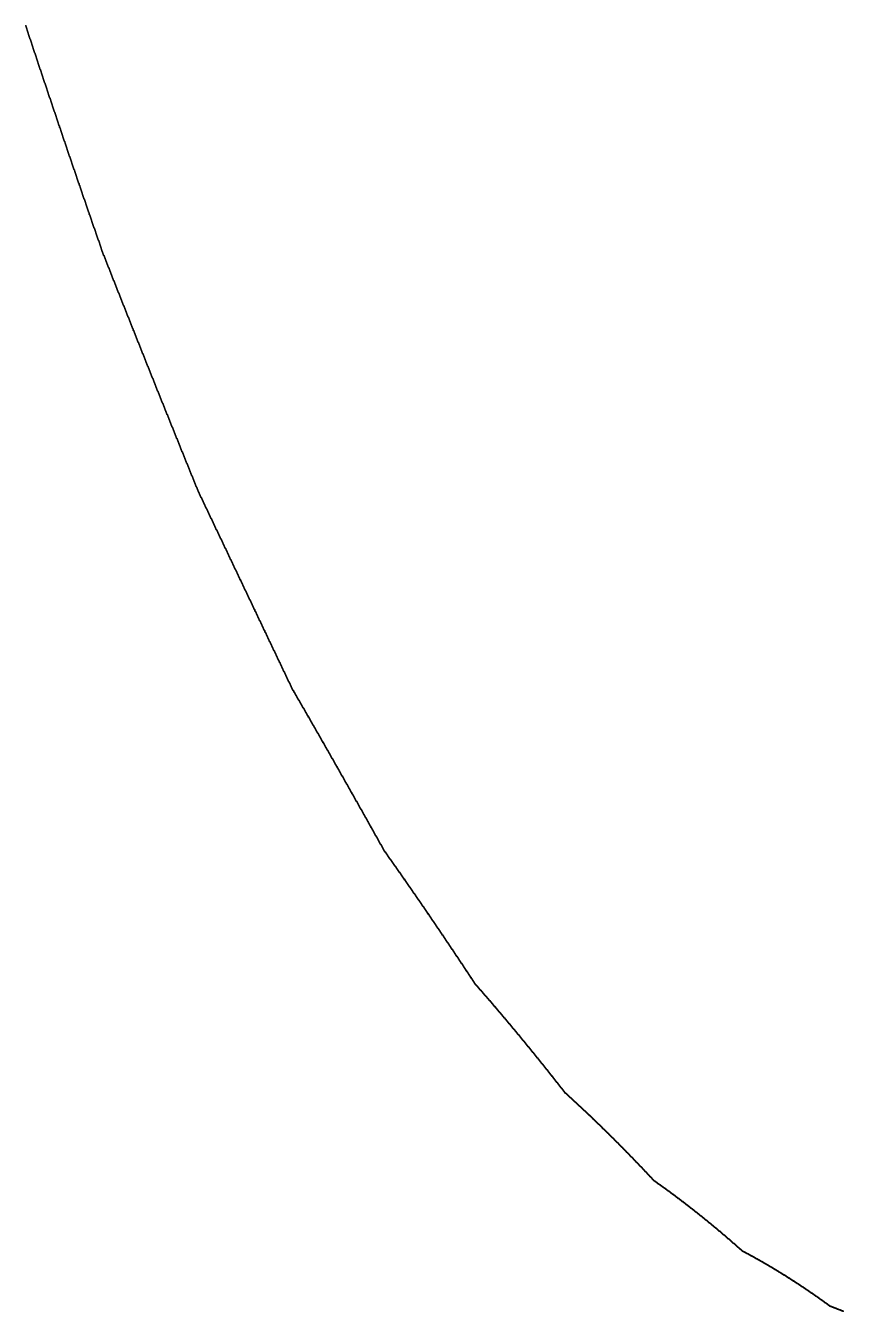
# Model space of a CAD drawing. Header units: metres. Extents: x 0 to 360, y 46 to 216.
# Drawn here: x 243.38 to 256.68, y 54.86 to 75.77 of the extents above; entities that cross this region are included whole.
import ezdxf

# ---------------------------------------------------------------- set-up
doc = ezdxf.new("R2010")
doc.units = ezdxf.units.M

msp = doc.modelspace()

# ---------------------------------------------------------------- linework, layer by layer
for p in [(243.375, 75.774), (243.381, 75.756), (243.387, 75.738), (243.393, 75.721), (243.399, 75.703), (243.405, 75.686), (243.41, 75.668), (243.416, 75.651), (243.422, 75.633), (243.428, 75.616), (243.434, 75.598), (243.439, 75.581), (243.445, 75.563), (243.451, 75.545), (243.457, 75.528), (243.463, 75.51), (243.469, 75.493), (243.474, 75.475), (243.48, 75.458), (243.486, 75.44), (243.492, 75.423), (243.498, 75.405), (243.503, 75.388), (243.509, 75.37), (243.515, 75.353), (243.521, 75.336), (243.527, 75.318), (243.533, 75.301), (243.538, 75.283), (243.544, 75.266), (243.55, 75.248), (243.556, 75.231), (243.562, 75.213), (243.567, 75.196), (243.573, 75.178), (243.579, 75.161), (243.585, 75.144), (243.591, 75.126), (243.597, 75.109), (243.602, 75.091), (243.608, 75.074), (243.614, 75.056), (243.62, 75.039), (243.626, 75.022), (243.632, 75.004), (243.637, 74.987), (243.643, 74.969), (243.649, 74.952), (243.655, 74.935), (243.661, 74.917), (243.666, 74.9), (243.672, 74.883), (243.678, 74.865), (243.684, 74.848), (243.69, 74.83), (243.696, 74.813), (243.701, 74.796), (243.707, 74.778), (243.713, 74.761), (243.719, 74.744), (243.725, 74.726), (243.73, 74.709), (243.736, 74.692), (243.742, 74.674), (243.748, 74.657), (243.754, 74.64), (243.76, 74.622), (243.765, 74.605), (243.771, 74.588), (243.777, 74.571), (243.783, 74.553), (243.789, 74.536), (243.794, 74.519), (243.8, 74.501), (243.806, 74.484), (243.812, 74.467), (243.818, 74.45), (243.824, 74.432), (243.829, 74.415), (243.835, 74.398), (243.841, 74.381), (243.847, 74.363), (243.853, 74.346), (243.858, 74.329), (243.864, 74.312), (243.87, 74.294), (243.876, 74.277), (243.882, 74.26), (243.888, 74.243), (243.893, 74.225), (243.899, 74.208), (243.905, 74.191), (243.911, 74.174), (243.917, 74.157), (243.923, 74.139), (243.928, 74.122), (243.934, 74.105), (243.94, 74.088), (243.946, 74.071), (243.952, 74.053), (243.957, 74.036), (243.963, 74.019), (243.969, 74.002), (243.975, 73.985), (243.981, 73.968), (243.987, 73.95), (243.992, 73.933), (243.998, 73.916), (244.004, 73.899), (244.01, 73.882), (244.016, 73.865), (244.021, 73.848), (244.027, 73.83), (244.033, 73.813), (244.039, 73.796), (244.045, 73.779), (244.051, 73.762), (244.056, 73.745), (244.062, 73.728), (244.068, 73.711), (244.074, 73.694), (244.08, 73.676), (244.085, 73.659), (244.091, 73.642), (244.097, 73.625), (244.103, 73.608), (244.109, 73.591), (244.115, 73.574), (244.12, 73.557), (244.126, 73.54), (244.132, 73.523), (244.138, 73.506), (244.144, 73.489), (244.15, 73.472), (244.155, 73.455), (244.161, 73.438), (244.167, 73.421), (244.173, 73.404), (244.179, 73.387), (244.184, 73.369), (244.19, 73.352), (244.196, 73.335), (244.202, 73.318), (244.208, 73.301), (244.214, 73.284), (244.219, 73.267), (244.225, 73.25), (244.231, 73.233), (244.237, 73.217), (244.243, 73.2), (244.248, 73.183), (244.254, 73.166), (244.26, 73.149), (244.266, 73.132), (244.272, 73.115), (244.278, 73.098), (244.283, 73.081), (244.289, 73.064), (244.295, 73.047), (244.301, 73.03), (244.307, 73.013), (244.312, 72.996), (244.318, 72.979), (244.324, 72.962), (244.33, 72.945), (244.336, 72.928), (244.342, 72.912), (244.347, 72.895), (244.353, 72.878), (244.359, 72.861), (244.365, 72.844), (244.371, 72.827), (244.376, 72.81), (244.382, 72.793), (244.388, 72.776), (244.394, 72.76), (244.4, 72.743), (244.406, 72.726), (244.411, 72.709), (244.417, 72.692), (244.423, 72.675), (244.429, 72.658), (244.435, 72.642), (244.441, 72.625), (244.446, 72.608), (244.452, 72.591), (244.458, 72.574), (244.464, 72.557), (244.47, 72.541), (244.475, 72.524), (244.481, 72.507), (244.487, 72.49), (244.493, 72.473), (244.499, 72.457), (244.505, 72.44), (244.51, 72.423), (244.516, 72.406), (244.522, 72.389), (244.528, 72.373), (244.534, 72.356), (244.539, 72.339), (244.545, 72.322), (244.551, 72.306), (244.557, 72.289), (244.563, 72.272), (244.569, 72.255), (244.574, 72.239), (244.58, 72.222), (244.586, 72.205), (244.592, 72.188), (244.598, 72.172), (244.603, 72.155), (244.609, 72.134), (244.615, 72.117), (244.621, 72.102), (244.627, 72.087), (244.633, 72.072), (244.638, 72.058), (244.644, 72.043), (244.65, 72.028), (244.656, 72.013), (244.662, 71.999), (244.668, 71.984), (244.673, 71.969), (244.679, 71.954), (244.685, 71.94), (244.691, 71.925), (244.697, 71.91), (244.702, 71.895), (244.708, 71.881), (244.714, 71.866), (244.72, 71.851), (244.726, 71.836), (244.732, 71.822), (244.737, 71.807), (244.743, 71.792), (244.749, 71.777), (244.755, 71.763), (244.761, 71.748), (244.766, 71.733), (244.772, 71.718), (244.778, 71.704), (244.784, 71.689), (244.79, 71.674), (244.796, 71.66), (244.801, 71.645), (244.807, 71.63), (244.813, 71.615), (244.819, 71.601), (244.825, 71.586), (244.831, 71.571), (244.836, 71.557), (244.842, 71.542), (244.848, 71.527), (244.854, 71.512), (244.86, 71.498), (244.865, 71.483), (244.871, 71.468), (244.877, 71.454), (244.883, 71.439), (244.889, 71.424), (244.895, 71.41), (244.9, 71.395), (244.906, 71.38), (244.912, 71.365), (244.918, 71.351), (244.924, 71.336), (244.929, 71.321), (244.935, 71.307), (244.941, 71.292), (244.947, 71.277), (244.953, 71.263), (244.959, 71.248), (244.964, 71.233), (244.97, 71.219), (244.976, 71.204), (244.982, 71.189), (244.988, 71.175), (244.994, 71.16), (244.999, 71.145), (245.005, 71.131), (245.011, 71.116), (245.017, 71.101), (245.023, 71.087), (245.028, 71.072), (245.034, 71.057), (245.04, 71.043), (245.046, 71.028), (245.052, 71.013), (245.058, 70.999), (245.063, 70.984), (245.069, 70.969), (245.075, 70.955), (245.081, 70.94), (245.087, 70.925), (245.092, 70.911), (245.098, 70.896), (245.104, 70.882), (245.11, 70.867), (245.116, 70.852), (245.122, 70.838), (245.127, 70.823), (245.133, 70.808), (245.139, 70.794), (245.145, 70.779), (245.151, 70.764), (245.157, 70.75), (245.162, 70.735), (245.168, 70.721), (245.174, 70.706), (245.18, 70.691), (245.186, 70.677), (245.191, 70.662), (245.197, 70.648), (245.203, 70.633), (245.209, 70.618), (245.215, 70.604), (245.221, 70.589), (245.226, 70.574), (245.232, 70.56), (245.238, 70.545), (245.244, 70.531), (245.25, 70.516), (245.255, 70.501), (245.261, 70.487), (245.267, 70.472), (245.273, 70.458), (245.279, 70.443), (245.285, 70.429), (245.29, 70.414), (245.296, 70.399), (245.302, 70.385), (245.308, 70.37), (245.314, 70.356), (245.32, 70.341), (245.325, 70.326), (245.331, 70.312), (245.337, 70.297), (245.343, 70.283), (245.349, 70.268), (245.354, 70.254), (245.36, 70.239), (245.366, 70.224), (245.372, 70.21), (245.378, 70.195), (245.384, 70.181), (245.389, 70.166), (245.395, 70.152), (245.401, 70.137), (245.407, 70.123), (245.413, 70.108), (245.418, 70.093), (245.424, 70.079), (245.43, 70.064), (245.436, 70.05), (245.442, 70.035), (245.448, 70.021), (245.453, 70.006), (245.459, 69.992), (245.465, 69.977), (245.471, 69.963), (245.477, 69.948), (245.483, 69.934), (245.488, 69.919), (245.494, 69.904), (245.5, 69.89), (245.506, 69.875), (245.512, 69.861), (245.517, 69.846), (245.523, 69.832), (245.529, 69.817), (245.535, 69.803), (245.541, 69.788), (245.547, 69.774), (245.552, 69.759), (245.558, 69.745), (245.564, 69.73), (245.57, 69.716), (245.576, 69.701), (245.582, 69.687), (245.587, 69.672), (245.593, 69.658), (245.599, 69.643), (245.605, 69.629), (245.611, 69.614), (245.616, 69.6), (245.622, 69.585), (245.628, 69.571), (245.634, 69.556), (245.64, 69.542), (245.646, 69.527), (245.651, 69.513), (245.657, 69.499), (245.663, 69.484), (245.669, 69.47), (245.675, 69.455), (245.681, 69.441), (245.686, 69.426), (245.692, 69.412), (245.698, 69.397), (245.704, 69.383), (245.71, 69.368), (245.715, 69.354), (245.721, 69.339), (245.727, 69.325), (245.733, 69.311), (245.739, 69.296), (245.745, 69.282), (245.75, 69.267), (245.756, 69.253), (245.762, 69.238), (245.768, 69.224), (245.774, 69.209), (245.779, 69.195), (245.785, 69.181), (245.791, 69.166), (245.797, 69.152), (245.803, 69.137), (245.809, 69.123), (245.814, 69.108), (245.82, 69.094), (245.826, 69.08), (245.832, 69.065), (245.838, 69.051), (245.844, 69.036), (245.849, 69.022), (245.855, 69.008), (245.861, 68.993), (245.867, 68.979), (245.873, 68.964), (245.878, 68.95), (245.884, 68.936), (245.89, 68.921), (245.896, 68.907), (245.902, 68.892), (245.908, 68.878), (245.913, 68.864), (245.919, 68.849), (245.925, 68.835), (245.931, 68.82), (245.937, 68.806), (245.943, 68.792), (245.948, 68.777), (245.954, 68.763), (245.96, 68.749), (245.966, 68.734), (245.972, 68.72), (245.977, 68.705), (245.983, 68.691), (245.989, 68.677), (245.995, 68.662), (246.001, 68.648), (246.007, 68.634), (246.012, 68.619), (246.018, 68.605), (246.024, 68.591), (246.03, 68.576), (246.036, 68.562), (246.042, 68.548), (246.047, 68.533), (246.053, 68.519), (246.059, 68.505), (246.065, 68.49), (246.071, 68.476), (246.076, 68.462), (246.082, 68.447), (246.088, 68.433), (246.094, 68.419), (246.1, 68.404), (246.106, 68.39), (246.111, 68.376), (246.117, 68.361), (246.123, 68.347), (246.129, 68.333), (246.135, 68.318), (246.141, 68.304), (246.146, 68.29), (246.152, 68.275), (246.158, 68.261), (246.164, 68.247), (246.17, 68.23), (246.175, 68.215), (246.181, 68.203), (246.187, 68.19), (246.193, 68.178), (246.199, 68.166), (246.205, 68.154), (246.21, 68.142), (246.216, 68.129), (246.222, 68.117), (246.228, 68.105), (246.234, 68.093), (246.24, 68.08), (246.245, 68.068), (246.251, 68.056), (246.257, 68.044), (246.263, 68.032), (246.269, 68.019), (246.274, 68.007), (246.28, 67.995), (246.286, 67.983), (246.292, 67.971), (246.298, 67.958), (246.304, 67.946), (246.309, 67.934), (246.315, 67.922), (246.321, 67.909), (246.327, 67.897), (246.333, 67.885), (246.339, 67.873), (246.344, 67.861), (246.35, 67.848), (246.356, 67.836), (246.362, 67.824), (246.368, 67.812), (246.373, 67.799), (246.379, 67.787), (246.385, 67.775), (246.391, 67.763), (246.397, 67.75), (246.403, 67.738), (246.408, 67.726), (246.414, 67.714), (246.42, 67.702), (246.426, 67.689), (246.432, 67.677), (246.438, 67.665), (246.443, 67.653), (246.449, 67.64), (246.455, 67.628), (246.461, 67.616), (246.467, 67.604), (246.472, 67.591), (246.478, 67.579), (246.484, 67.567), (246.49, 67.555), (246.496, 67.543), (246.502, 67.53), (246.507, 67.518), (246.513, 67.506), (246.519, 67.494), (246.525, 67.481), (246.531, 67.469), (246.537, 67.457), (246.542, 67.445), (246.548, 67.432), (246.554, 67.42), (246.56, 67.408), (246.566, 67.396), (246.571, 67.384), (246.577, 67.371), (246.583, 67.359), (246.589, 67.347), (246.595, 67.335), (246.601, 67.322), (246.606, 67.31), (246.612, 67.298), (246.618, 67.286), (246.624, 67.273), (246.63, 67.261), (246.636, 67.249), (246.641, 67.237), (246.647, 67.224), (246.653, 67.212), (246.659, 67.2), (246.665, 67.188), (246.67, 67.175), (246.676, 67.163), (246.682, 67.151), (246.688, 67.139), (246.694, 67.127), (246.7, 67.114), (246.705, 67.102), (246.711, 67.09), (246.717, 67.078), (246.723, 67.065), (246.729, 67.053), (246.735, 67.041), (246.74, 67.029), (246.746, 67.016), (246.752, 67.004), (246.758, 66.992), (246.764, 66.98), (246.769, 66.967), (246.775, 66.955), (246.781, 66.943), (246.787, 66.931), (246.793, 66.918), (246.799, 66.906), (246.804, 66.894), (246.81, 66.882), (246.816, 66.869), (246.822, 66.857), (246.828, 66.845), (246.834, 66.833), (246.839, 66.82), (246.845, 66.808), (246.851, 66.796), (246.857, 66.784), (246.863, 66.771), (246.869, 66.759), (246.874, 66.747), (246.88, 66.735), (246.886, 66.722), (246.892, 66.71), (246.898, 66.698), (246.903, 66.686), (246.909, 66.674), (246.915, 66.661), (246.921, 66.649), (246.927, 66.637), (246.933, 66.625), (246.938, 66.612), (246.944, 66.6), (246.95, 66.588), (246.956, 66.576), (246.962, 66.563), (246.968, 66.551), (246.973, 66.539), (246.979, 66.527), (246.985, 66.514), (246.991, 66.502), (246.997, 66.49), (247.002, 66.478), (247.008, 66.465), (247.014, 66.453), (247.02, 66.441), (247.026, 66.429), (247.032, 66.416), (247.037, 66.404), (247.043, 66.392), (247.049, 66.38), (247.055, 66.367), (247.061, 66.355), (247.067, 66.343), (247.072, 66.331), (247.078, 66.318), (247.084, 66.306), (247.09, 66.294), (247.096, 66.282), (247.102, 66.269), (247.107, 66.257), (247.113, 66.245), (247.119, 66.233), (247.125, 66.221), (247.131, 66.208), (247.136, 66.196), (247.142, 66.184), (247.148, 66.172), (247.154, 66.159), (247.16, 66.147), (247.166, 66.135), (247.171, 66.123), (247.177, 66.11), (247.183, 66.098), (247.189, 66.086), (247.195, 66.074), (247.201, 66.061), (247.206, 66.049), (247.212, 66.037), (247.218, 66.025), (247.224, 66.012), (247.23, 66), (247.236, 65.988), (247.241, 65.976), (247.247, 65.963), (247.253, 65.951), (247.259, 65.939), (247.265, 65.927), (247.27, 65.914), (247.276, 65.902), (247.282, 65.89), (247.288, 65.878), (247.294, 65.866), (247.3, 65.853), (247.305, 65.841), (247.311, 65.829), (247.317, 65.817), (247.323, 65.804), (247.329, 65.792), (247.335, 65.78), (247.34, 65.768), (247.346, 65.755), (247.352, 65.743), (247.358, 65.731), (247.364, 65.719), (247.37, 65.706), (247.375, 65.694), (247.381, 65.682), (247.387, 65.67), (247.393, 65.658), (247.399, 65.645), (247.404, 65.633), (247.41, 65.621), (247.416, 65.609), (247.422, 65.596), (247.428, 65.584), (247.434, 65.572), (247.439, 65.56), (247.445, 65.547), (247.451, 65.535), (247.457, 65.523), (247.463, 65.511), (247.469, 65.499), (247.474, 65.486), (247.48, 65.474), (247.486, 65.462), (247.492, 65.45), (247.498, 65.437), (247.503, 65.425), (247.509, 65.413), (247.515, 65.401), (247.521, 65.388), (247.527, 65.376), (247.533, 65.364), (247.538, 65.352), (247.544, 65.34), (247.55, 65.327), (247.556, 65.315), (247.562, 65.303), (247.568, 65.291), (247.573, 65.278), (247.579, 65.266), (247.585, 65.254), (247.591, 65.242), (247.597, 65.23), (247.603, 65.217), (247.608, 65.205), (247.614, 65.193), (247.62, 65.181), (247.626, 65.168), (247.632, 65.156), (247.637, 65.144), (247.643, 65.132), (247.649, 65.12), (247.655, 65.107), (247.661, 65.095), (247.667, 65.083), (247.672, 65.071), (247.678, 65.059), (247.684, 65.046), (247.69, 65.034), (247.696, 65.022), (247.702, 65.007), (247.707, 64.996), (247.713, 64.986), (247.719, 64.976), (247.725, 64.966), (247.731, 64.956), (247.737, 64.946), (247.742, 64.936), (247.748, 64.926), (247.754, 64.916), (247.76, 64.905), (247.766, 64.895), (247.772, 64.885), (247.777, 64.875), (247.783, 64.865), (247.789, 64.855), (247.795, 64.845), (247.801, 64.835), (247.806, 64.825), (247.812, 64.815), (247.818, 64.805), (247.824, 64.795), (247.83, 64.785), (247.836, 64.774), (247.841, 64.764), (247.847, 64.754), (247.853, 64.744), (247.859, 64.734), (247.865, 64.724), (247.871, 64.714), (247.876, 64.704), (247.882, 64.694), (247.888, 64.684), (247.894, 64.673), (247.9, 64.663), (247.906, 64.653), (247.911, 64.643), (247.917, 64.633), (247.923, 64.623), (247.929, 64.613), (247.935, 64.603), (247.94, 64.593), (247.946, 64.582), (247.952, 64.572), (247.958, 64.562), (247.964, 64.552), (247.97, 64.542), (247.975, 64.532), (247.981, 64.522), (247.987, 64.512), (247.993, 64.501), (247.999, 64.491), (248.005, 64.481), (248.01, 64.471), (248.016, 64.461), (248.022, 64.451), (248.028, 64.441), (248.034, 64.43), (248.04, 64.42), (248.045, 64.41), (248.051, 64.4), (248.057, 64.39), (248.063, 64.38), (248.069, 64.369), (248.075, 64.359), (248.08, 64.349), (248.086, 64.339), (248.092, 64.329), (248.098, 64.319), (248.104, 64.308), (248.109, 64.298), (248.115, 64.288), (248.121, 64.278), (248.127, 64.268), (248.133, 64.258), (248.139, 64.247), (248.144, 64.237), (248.15, 64.227), (248.156, 64.217), (248.162, 64.207), (248.168, 64.197), (248.174, 64.186), (248.179, 64.176), (248.185, 64.166), (248.191, 64.156), (248.197, 64.146), (248.203, 64.135), (248.209, 64.125), (248.214, 64.115), (248.22, 64.105), (248.226, 64.095), (248.232, 64.084), (248.238, 64.074), (248.244, 64.064), (248.249, 64.054), (248.255, 64.044), (248.261, 64.033), (248.267, 64.023), (248.273, 64.013), (248.278, 64.003), (248.284, 63.992), (248.29, 63.982), (248.296, 63.972), (248.302, 63.962), (248.308, 63.952), (248.313, 63.941), (248.319, 63.931), (248.325, 63.921), (248.331, 63.911), (248.337, 63.9), (248.343, 63.89), (248.348, 63.88), (248.354, 63.87), (248.36, 63.86), (248.366, 63.849), (248.372, 63.839), (248.378, 63.829), (248.383, 63.819), (248.389, 63.808), (248.395, 63.798), (248.401, 63.788), (248.407, 63.778), (248.413, 63.767), (248.418, 63.757), (248.424, 63.747), (248.43, 63.737), (248.436, 63.726), (248.442, 63.716), (248.447, 63.706), (248.453, 63.696), (248.459, 63.685), (248.465, 63.675), (248.471, 63.665), (248.477, 63.654), (248.482, 63.644), (248.488, 63.634), (248.494, 63.624), (248.5, 63.613), (248.506, 63.603), (248.512, 63.593), (248.517, 63.583), (248.523, 63.572), (248.529, 63.562), (248.535, 63.552), (248.541, 63.541), (248.547, 63.531), (248.552, 63.521), (248.558, 63.511), (248.564, 63.5), (248.57, 63.49), (248.576, 63.48), (248.582, 63.469), (248.587, 63.459), (248.593, 63.449), (248.599, 63.439), (248.605, 63.428), (248.611, 63.418), (248.617, 63.408), (248.622, 63.397), (248.628, 63.387), (248.634, 63.377), (248.64, 63.366), (248.646, 63.356), (248.652, 63.346), (248.657, 63.336), (248.663, 63.325), (248.669, 63.315), (248.675, 63.305), (248.681, 63.294), (248.686, 63.284), (248.692, 63.274), (248.698, 63.263), (248.704, 63.253), (248.71, 63.243), (248.716, 63.232), (248.721, 63.222), (248.727, 63.212), (248.733, 63.201), (248.739, 63.191), (248.745, 63.181), (248.751, 63.17), (248.756, 63.16), (248.762, 63.15), (248.768, 63.139), (248.774, 63.129), (248.78, 63.119), (248.786, 63.108), (248.791, 63.098), (248.797, 63.088), (248.803, 63.077), (248.809, 63.067), (248.815, 63.057), (248.821, 63.046), (248.826, 63.036), (248.832, 63.026), (248.838, 63.015), (248.844, 63.005), (248.85, 62.995), (248.856, 62.984), (248.861, 62.974), (248.867, 62.964), (248.873, 62.953), (248.879, 62.943), (248.885, 62.933), (248.89, 62.922), (248.896, 62.912), (248.902, 62.902), (248.908, 62.891), (248.914, 62.881), (248.92, 62.87), (248.925, 62.86), (248.931, 62.85), (248.937, 62.839), (248.943, 62.829), (248.949, 62.819), (248.955, 62.808), (248.96, 62.798), (248.966, 62.788), (248.972, 62.777), (248.978, 62.767), (248.984, 62.756), (248.99, 62.746), (248.995, 62.736), (249.001, 62.725), (249.007, 62.715), (249.013, 62.705), (249.019, 62.694), (249.025, 62.684), (249.03, 62.673), (249.036, 62.663), (249.042, 62.653), (249.048, 62.642), (249.054, 62.632), (249.06, 62.622), (249.065, 62.611), (249.071, 62.601), (249.077, 62.59), (249.083, 62.58), (249.089, 62.57), (249.095, 62.559), (249.1, 62.549), (249.106, 62.538), (249.112, 62.528), (249.118, 62.518), (249.124, 62.507), (249.13, 62.497), (249.135, 62.486), (249.141, 62.476), (249.147, 62.466), (249.153, 62.455), (249.159, 62.445), (249.164, 62.434), (249.17, 62.424), (249.176, 62.414), (249.182, 62.403), (249.188, 62.393), (249.194, 62.382), (249.199, 62.372), (249.205, 62.36), (249.211, 62.351), (249.217, 62.342), (249.223, 62.334), (249.229, 62.326), (249.234, 62.318), (249.24, 62.31), (249.246, 62.301), (249.252, 62.293), (249.258, 62.285), (249.264, 62.277), (249.269, 62.268), (249.275, 62.26), (249.281, 62.252), (249.287, 62.244), (249.293, 62.236), (249.299, 62.227), (249.304, 62.219), (249.31, 62.211), (249.316, 62.203), (249.322, 62.194), (249.328, 62.186), (249.334, 62.178), (249.339, 62.169), (249.345, 62.161), (249.351, 62.153), (249.357, 62.145), (249.363, 62.136), (249.369, 62.128), (249.374, 62.12), (249.38, 62.112), (249.386, 62.103), (249.392, 62.095), (249.398, 62.087), (249.404, 62.078), (249.409, 62.07), (249.415, 62.062), (249.421, 62.053), (249.427, 62.045), (249.433, 62.037), (249.439, 62.029), (249.444, 62.02), (249.45, 62.012), (249.456, 62.004), (249.462, 61.995), (249.468, 61.987), (249.473, 61.979), (249.479, 61.97), (249.485, 61.962), (249.491, 61.954), (249.497, 61.945), (249.503, 61.937), (249.508, 61.929), (249.514, 61.92), (249.52, 61.912), (249.526, 61.904), (249.532, 61.895), (249.538, 61.887), (249.543, 61.878), (249.549, 61.87), (249.555, 61.862), (249.561, 61.853), (249.567, 61.845), (249.573, 61.837), (249.578, 61.828), (249.584, 61.82), (249.59, 61.811), (249.596, 61.803), (249.602, 61.795), (249.608, 61.786), (249.613, 61.778), (249.619, 61.769), (249.625, 61.761), (249.631, 61.753), (249.637, 61.744), (249.643, 61.736), (249.648, 61.727), (249.654, 61.719), (249.66, 61.711), (249.666, 61.702), (249.672, 61.694), (249.678, 61.685), (249.683, 61.677), (249.689, 61.668), (249.695, 61.66), (249.701, 61.652), (249.707, 61.643), (249.713, 61.635), (249.718, 61.626), (249.724, 61.618), (249.73, 61.609), (249.736, 61.601), (249.742, 61.592), (249.748, 61.584), (249.753, 61.575), (249.759, 61.567), (249.765, 61.559), (249.771, 61.55), (249.777, 61.542), (249.783, 61.533), (249.788, 61.525), (249.794, 61.516), (249.8, 61.508), (249.806, 61.499), (249.812, 61.491), (249.818, 61.482), (249.823, 61.474), (249.829, 61.465), (249.835, 61.457), (249.841, 61.448), (249.847, 61.44), (249.853, 61.431), (249.858, 61.423), (249.864, 61.414), (249.87, 61.406), (249.876, 61.397), (249.882, 61.389), (249.888, 61.38), (249.893, 61.372), (249.899, 61.363), (249.905, 61.355), (249.911, 61.346), (249.917, 61.337), (249.923, 61.329), (249.928, 61.32), (249.934, 61.312), (249.94, 61.303), (249.946, 61.295), (249.952, 61.286), (249.958, 61.278), (249.963, 61.269), (249.969, 61.261), (249.975, 61.252), (249.981, 61.243), (249.987, 61.235), (249.993, 61.226), (249.998, 61.218), (250.004, 61.209), (250.01, 61.201), (250.016, 61.192), (250.022, 61.183), (250.028, 61.175), (250.033, 61.166), (250.039, 61.158), (250.045, 61.149), (250.051, 61.14), (250.057, 61.132), (250.063, 61.123), (250.068, 61.115), (250.074, 61.106), (250.08, 61.097), (250.086, 61.089), (250.092, 61.08), (250.098, 61.072), (250.103, 61.063), (250.109, 61.054), (250.115, 61.046), (250.121, 61.037), (250.127, 61.029), (250.133, 61.02), (250.138, 61.011), (250.144, 61.003), (250.15, 60.994), (250.156, 60.985), (250.162, 60.977), (250.168, 60.968), (250.173, 60.959), (250.179, 60.951), (250.185, 60.942), (250.191, 60.933), (250.197, 60.925), (250.202, 60.916), (250.208, 60.908), (250.214, 60.899), (250.22, 60.89), (250.226, 60.882), (250.232, 60.873), (250.237, 60.864), (250.243, 60.856), (250.249, 60.847), (250.255, 60.838), (250.261, 60.83), (250.267, 60.821), (250.272, 60.812), (250.278, 60.803), (250.284, 60.795), (250.29, 60.786), (250.296, 60.777), (250.302, 60.769), (250.307, 60.76), (250.313, 60.751), (250.319, 60.743), (250.325, 60.734), (250.331, 60.725), (250.337, 60.716), (250.342, 60.708), (250.348, 60.699), (250.354, 60.69), (250.36, 60.682), (250.366, 60.673), (250.372, 60.664), (250.377, 60.655), (250.383, 60.647), (250.389, 60.638), (250.395, 60.629), (250.401, 60.621), (250.407, 60.612), (250.412, 60.603), (250.418, 60.594), (250.424, 60.586), (250.43, 60.577), (250.436, 60.568), (250.442, 60.559), (250.447, 60.551), (250.453, 60.542), (250.459, 60.533), (250.465, 60.524), (250.471, 60.516), (250.477, 60.507), (250.482, 60.498), (250.488, 60.489), (250.494, 60.481), (250.5, 60.472), (250.506, 60.463), (250.512, 60.454), (250.517, 60.445), (250.523, 60.437), (250.529, 60.428), (250.535, 60.419), (250.541, 60.41), (250.547, 60.402), (250.552, 60.393), (250.558, 60.384), (250.564, 60.375), (250.57, 60.366), (250.576, 60.358), (250.582, 60.349), (250.588, 60.34), (250.593, 60.331), (250.599, 60.322), (250.605, 60.314), (250.611, 60.305), (250.617, 60.296), (250.623, 60.287), (250.628, 60.278), (250.634, 60.27), (250.64, 60.261), (250.646, 60.252), (250.652, 60.243), (250.658, 60.234), (250.663, 60.225), (250.669, 60.217), (250.675, 60.208), (250.681, 60.199), (250.687, 60.189), (250.693, 60.181), (250.698, 60.175), (250.704, 60.168), (250.71, 60.161), (250.716, 60.155), (250.722, 60.148), (250.728, 60.141), (250.733, 60.135), (250.739, 60.128), (250.745, 60.122), (250.751, 60.115), (250.757, 60.108), (250.763, 60.102), (250.768, 60.095), (250.774, 60.088), (250.78, 60.082), (250.786, 60.075), (250.792, 60.068), (250.798, 60.062), (250.803, 60.055), (250.809, 60.048), (250.815, 60.041), (250.821, 60.035), (250.827, 60.028), (250.833, 60.021), (250.838, 60.015), (250.844, 60.008), (250.85, 60.001), (250.856, 59.995), (250.862, 59.988), (250.868, 59.981), (250.873, 59.974), (250.879, 59.968), (250.885, 59.961), (250.891, 59.954), (250.897, 59.947), (250.903, 59.941), (250.908, 59.934), (250.914, 59.927), (250.92, 59.92), (250.926, 59.914), (250.932, 59.907), (250.938, 59.9), (250.943, 59.893), (250.949, 59.887), (250.955, 59.88), (250.961, 59.873), (250.967, 59.866), (250.973, 59.859), (250.978, 59.853), (250.984, 59.846), (250.99, 59.839), (250.996, 59.832), (251.002, 59.825), (251.008, 59.819), (251.013, 59.812), (251.019, 59.805), (251.025, 59.798), (251.031, 59.791), (251.037, 59.784), (251.043, 59.778), (251.048, 59.771), (251.054, 59.764), (251.06, 59.757), (251.066, 59.75), (251.072, 59.743), (251.078, 59.736), (251.083, 59.73), (251.089, 59.723), (251.095, 59.716), (251.101, 59.709), (251.107, 59.702), (251.113, 59.695), (251.118, 59.688), (251.124, 59.681), (251.13, 59.675), (251.136, 59.668), (251.142, 59.661), (251.148, 59.654), (251.153, 59.647), (251.159, 59.64), (251.165, 59.633), (251.171, 59.626), (251.177, 59.619), (251.183, 59.612), (251.188, 59.605), (251.194, 59.598), (251.2, 59.592), (251.206, 59.585), (251.212, 59.578), (251.218, 59.571), (251.223, 59.564), (251.229, 59.557), (251.235, 59.55), (251.241, 59.543), (251.247, 59.536), (251.253, 59.529), (251.259, 59.522), (251.264, 59.515), (251.27, 59.508), (251.276, 59.501), (251.282, 59.494), (251.288, 59.487), (251.294, 59.48), (251.299, 59.473), (251.305, 59.466), (251.311, 59.459), (251.317, 59.452), (251.323, 59.445), (251.329, 59.438), (251.334, 59.431), (251.34, 59.424), (251.346, 59.417), (251.352, 59.41), (251.358, 59.403), (251.364, 59.396), (251.369, 59.389), (251.375, 59.382), (251.381, 59.375), (251.387, 59.368), (251.393, 59.361), (251.399, 59.354), (251.404, 59.347), (251.41, 59.34), (251.416, 59.333), (251.422, 59.325), (251.428, 59.318), (251.434, 59.311), (251.439, 59.304), (251.445, 59.297), (251.451, 59.29), (251.457, 59.283), (251.463, 59.276), (251.469, 59.269), (251.474, 59.262), (251.48, 59.255), (251.486, 59.247), (251.492, 59.24), (251.498, 59.233), (251.504, 59.226), (251.509, 59.219), (251.515, 59.212), (251.521, 59.205), (251.527, 59.198), (251.533, 59.191), (251.539, 59.183), (251.544, 59.176), (251.55, 59.169), (251.556, 59.162), (251.562, 59.155), (251.568, 59.148), (251.574, 59.141), (251.58, 59.133), (251.585, 59.126), (251.591, 59.119), (251.597, 59.112), (251.603, 59.105), (251.609, 59.098), (251.615, 59.09), (251.62, 59.083), (251.626, 59.076), (251.632, 59.069), (251.638, 59.062), (251.644, 59.054), (251.65, 59.047), (251.655, 59.04), (251.661, 59.033), (251.667, 59.026), (251.673, 59.018), (251.679, 59.011), (251.685, 59.004), (251.69, 58.997), (251.696, 58.99), (251.702, 58.982), (251.708, 58.975), (251.714, 58.968), (251.72, 58.961), (251.725, 58.953), (251.731, 58.946), (251.737, 58.939), (251.743, 58.932), (251.749, 58.924), (251.755, 58.917), (251.76, 58.91), (251.766, 58.903), (251.772, 58.895), (251.778, 58.888), (251.784, 58.881), (251.79, 58.874), (251.795, 58.866), (251.801, 58.859), (251.807, 58.852), (251.813, 58.845), (251.819, 58.837), (251.825, 58.83), (251.831, 58.823), (251.836, 58.815), (251.842, 58.808), (251.848, 58.801), (251.854, 58.793), (251.86, 58.786), (251.866, 58.779), (251.871, 58.772), (251.877, 58.764), (251.883, 58.757), (251.889, 58.75), (251.895, 58.742), (251.901, 58.735), (251.906, 58.728), (251.912, 58.72), (251.918, 58.713), (251.924, 58.706), (251.93, 58.698), (251.936, 58.691), (251.941, 58.684), (251.947, 58.676), (251.953, 58.669), (251.959, 58.661), (251.965, 58.654), (251.971, 58.647), (251.976, 58.639), (251.982, 58.632), (251.988, 58.625), (251.994, 58.617), (252, 58.61), (252.006, 58.602), (252.011, 58.595), (252.017, 58.588), (252.023, 58.58), (252.029, 58.573), (252.035, 58.565), (252.041, 58.558), (252.047, 58.551), (252.052, 58.543), (252.058, 58.536), (252.064, 58.528), (252.07, 58.521), (252.076, 58.514), (252.082, 58.506), (252.087, 58.499), (252.093, 58.491), (252.099, 58.484), (252.105, 58.476), (252.111, 58.469), (252.117, 58.462), (252.122, 58.454), (252.128, 58.447), (252.134, 58.439), (252.14, 58.432), (252.146, 58.424), (252.152, 58.416), (252.157, 58.41), (252.163, 58.405), (252.169, 58.4), (252.175, 58.395), (252.181, 58.389), (252.187, 58.384), (252.192, 58.379), (252.198, 58.374), (252.204, 58.368), (252.21, 58.363), (252.216, 58.358), (252.222, 58.352), (252.228, 58.347), (252.233, 58.342), (252.239, 58.336), (252.245, 58.331), (252.251, 58.326), (252.257, 58.32), (252.263, 58.315), (252.268, 58.31), (252.274, 58.304), (252.28, 58.299), (252.286, 58.294), (252.292, 58.288), (252.298, 58.283), (252.303, 58.278), (252.309, 58.272), (252.315, 58.267), (252.321, 58.262), (252.327, 58.256), (252.333, 58.251), (252.338, 58.245), (252.344, 58.24), (252.35, 58.235), (252.356, 58.229), (252.362, 58.224), (252.368, 58.218), (252.373, 58.213), (252.379, 58.208), (252.385, 58.202), (252.391, 58.197), (252.397, 58.191), (252.403, 58.186), (252.409, 58.18), (252.414, 58.175), (252.42, 58.17), (252.426, 58.164), (252.432, 58.159), (252.438, 58.153), (252.444, 58.148), (252.449, 58.142), (252.455, 58.137), (252.461, 58.131), (252.467, 58.126), (252.473, 58.12), (252.479, 58.115), (252.484, 58.109), (252.49, 58.104), (252.496, 58.098), (252.502, 58.093), (252.508, 58.087), (252.514, 58.082), (252.519, 58.076), (252.525, 58.071), (252.531, 58.065), (252.537, 58.06), (252.543, 58.054), (252.549, 58.049), (252.554, 58.043), (252.56, 58.038), (252.566, 58.032), (252.572, 58.026), (252.578, 58.021), (252.584, 58.015), (252.59, 58.01), (252.595, 58.004), (252.601, 57.999), (252.607, 57.993), (252.613, 57.987), (252.619, 57.982), (252.625, 57.976), (252.63, 57.971), (252.636, 57.965), (252.642, 57.959), (252.648, 57.954), (252.654, 57.948), (252.66, 57.942), (252.665, 57.937), (252.671, 57.931), (252.677, 57.926), (252.683, 57.92), (252.689, 57.914), (252.695, 57.909), (252.7, 57.903), (252.706, 57.897), (252.712, 57.892), (252.718, 57.886), (252.724, 57.88), (252.73, 57.875), (252.736, 57.869), (252.741, 57.863), (252.747, 57.858), (252.753, 57.852), (252.759, 57.846), (252.765, 57.841), (252.771, 57.835), (252.776, 57.829), (252.782, 57.823), (252.788, 57.818), (252.794, 57.812), (252.8, 57.806), (252.806, 57.801), (252.811, 57.795), (252.817, 57.789), (252.823, 57.783), (252.829, 57.778), (252.835, 57.772), (252.841, 57.766), (252.847, 57.76), (252.852, 57.755), (252.858, 57.749), (252.864, 57.743), (252.87, 57.737), (252.876, 57.732), (252.882, 57.726), (252.887, 57.72), (252.893, 57.714), (252.899, 57.708), (252.905, 57.703), (252.911, 57.697), (252.917, 57.691), (252.922, 57.685), (252.928, 57.679), (252.934, 57.674), (252.94, 57.668), (252.946, 57.662), (252.952, 57.656), (252.957, 57.65), (252.963, 57.644), (252.969, 57.639), (252.975, 57.633), (252.981, 57.627), (252.987, 57.621), (252.993, 57.615), (252.998, 57.609), (253.004, 57.603), (253.01, 57.598), (253.016, 57.592), (253.022, 57.586), (253.028, 57.58), (253.033, 57.574), (253.039, 57.568), (253.045, 57.562), (253.051, 57.556), (253.057, 57.551), (253.063, 57.545), (253.068, 57.539), (253.074, 57.533), (253.08, 57.527), (253.086, 57.521), (253.092, 57.515), (253.098, 57.509), (253.104, 57.503), (253.109, 57.497), (253.115, 57.491), (253.121, 57.485), (253.127, 57.479), (253.133, 57.473), (253.139, 57.468), (253.144, 57.462), (253.15, 57.456), (253.156, 57.45), (253.162, 57.444), (253.168, 57.438), (253.174, 57.432), (253.179, 57.426), (253.185, 57.42), (253.191, 57.414), (253.197, 57.408), (253.203, 57.402), (253.209, 57.396), (253.215, 57.39), (253.22, 57.384), (253.226, 57.378), (253.232, 57.372), (253.238, 57.366), (253.244, 57.36), (253.25, 57.354), (253.255, 57.348), (253.261, 57.342), (253.267, 57.336), (253.273, 57.33), (253.279, 57.323), (253.285, 57.317), (253.29, 57.311), (253.296, 57.305), (253.302, 57.299), (253.308, 57.293), (253.314, 57.287), (253.32, 57.281), (253.326, 57.275), (253.331, 57.269), (253.337, 57.263), (253.343, 57.257), (253.349, 57.251), (253.355, 57.245), (253.361, 57.238), (253.366, 57.232), (253.372, 57.226), (253.378, 57.22), (253.384, 57.214), (253.39, 57.208), (253.396, 57.202), (253.401, 57.196), (253.407, 57.19), (253.413, 57.183), (253.419, 57.177), (253.425, 57.171), (253.431, 57.165), (253.437, 57.159), (253.442, 57.153), (253.448, 57.147), (253.454, 57.14), (253.46, 57.134), (253.466, 57.128), (253.472, 57.122), (253.477, 57.116), (253.483, 57.11), (253.489, 57.103), (253.495, 57.097), (253.501, 57.091), (253.507, 57.085), (253.512, 57.079), (253.518, 57.072), (253.524, 57.066), (253.53, 57.06), (253.536, 57.054), (253.542, 57.048), (253.548, 57.041), (253.553, 57.035), (253.559, 57.029), (253.565, 57.023), (253.571, 57.016), (253.577, 57.01), (253.583, 57.004), (253.588, 56.998), (253.594, 56.991), (253.6, 56.985), (253.606, 56.98), (253.612, 56.976), (253.618, 56.972), (253.623, 56.968), (253.629, 56.964), (253.635, 56.96), (253.641, 56.956), (253.647, 56.952), (253.653, 56.947), (253.659, 56.943), (253.664, 56.939), (253.67, 56.935), (253.676, 56.931), (253.682, 56.927), (253.688, 56.923), (253.694, 56.918), (253.699, 56.914), (253.705, 56.91), (253.711, 56.906), (253.717, 56.902), (253.723, 56.898), (253.729, 56.893), (253.734, 56.889), (253.74, 56.885), (253.746, 56.881), (253.752, 56.877), (253.758, 56.872), (253.764, 56.868), (253.77, 56.864), (253.775, 56.86), (253.781, 56.856), (253.787, 56.851), (253.793, 56.847), (253.799, 56.843), (253.805, 56.839), (253.81, 56.834), (253.816, 56.83), (253.822, 56.826), (253.828, 56.822), (253.834, 56.817), (253.84, 56.813), (253.846, 56.809), (253.851, 56.805), (253.857, 56.8), (253.863, 56.796), (253.869, 56.792), (253.875, 56.787), (253.881, 56.783), (253.886, 56.779), (253.892, 56.775), (253.898, 56.77), (253.904, 56.766), (253.91, 56.762), (253.916, 56.757), (253.921, 56.753), (253.927, 56.749), (253.933, 56.744), (253.939, 56.74), (253.945, 56.735), (253.951, 56.731), (253.957, 56.727), (253.962, 56.722), (253.968, 56.718), (253.974, 56.714), (253.98, 56.709), (253.986, 56.705), (253.992, 56.7), (253.997, 56.696), (254.003, 56.692), (254.009, 56.687), (254.015, 56.683), (254.021, 56.678), (254.027, 56.674), (254.033, 56.67), (254.038, 56.665), (254.044, 56.661), (254.05, 56.656), (254.056, 56.652), (254.062, 56.647), (254.068, 56.643), (254.073, 56.638), (254.079, 56.634), (254.085, 56.63), (254.091, 56.625), (254.097, 56.621), (254.103, 56.616), (254.109, 56.612), (254.114, 56.607), (254.12, 56.603), (254.126, 56.598), (254.132, 56.594), (254.138, 56.589), (254.144, 56.585), (254.149, 56.58), (254.155, 56.576), (254.161, 56.571), (254.167, 56.566), (254.173, 56.562), (254.179, 56.557), (254.185, 56.553), (254.19, 56.548), (254.196, 56.544), (254.202, 56.539), (254.208, 56.535), (254.214, 56.53), (254.22, 56.525), (254.225, 56.521), (254.231, 56.516), (254.237, 56.512), (254.243, 56.507), (254.249, 56.502), (254.255, 56.498), (254.26, 56.493), (254.266, 56.489), (254.272, 56.484), (254.278, 56.479), (254.284, 56.475), (254.29, 56.47), (254.296, 56.466), (254.301, 56.461), (254.307, 56.456), (254.313, 56.452), (254.319, 56.447), (254.325, 56.442), (254.331, 56.438), (254.336, 56.433), (254.342, 56.428), (254.348, 56.424), (254.354, 56.419), (254.36, 56.414), (254.366, 56.41), (254.372, 56.405), (254.377, 56.4), (254.383, 56.395), (254.389, 56.391), (254.395, 56.386), (254.401, 56.381), (254.407, 56.377), (254.412, 56.372), (254.418, 56.367), (254.424, 56.362), (254.43, 56.358), (254.436, 56.353), (254.442, 56.348), (254.448, 56.343), (254.453, 56.339), (254.459, 56.334), (254.465, 56.329), (254.471, 56.324), (254.477, 56.32), (254.483, 56.315), (254.488, 56.31), (254.494, 56.305), (254.5, 56.3), (254.506, 56.296), (254.512, 56.291), (254.518, 56.286), (254.524, 56.281), (254.529, 56.276), (254.535, 56.272), (254.541, 56.267), (254.547, 56.262), (254.553, 56.257), (254.559, 56.252), (254.564, 56.247), (254.57, 56.243), (254.576, 56.238), (254.582, 56.233), (254.588, 56.228), (254.594, 56.223), (254.6, 56.218), (254.605, 56.213), (254.611, 56.209), (254.617, 56.204), (254.623, 56.199), (254.629, 56.194), (254.635, 56.189), (254.64, 56.184), (254.646, 56.179), (254.652, 56.174), (254.658, 56.169), (254.664, 56.164), (254.67, 56.16), (254.676, 56.155), (254.681, 56.15), (254.687, 56.145), (254.693, 56.14), (254.699, 56.135), (254.705, 56.13), (254.711, 56.125), (254.716, 56.12), (254.722, 56.115), (254.728, 56.11), (254.734, 56.105), (254.74, 56.1), (254.746, 56.095), (254.752, 56.09), (254.757, 56.085), (254.763, 56.08), (254.769, 56.075), (254.775, 56.07), (254.781, 56.065), (254.787, 56.06), (254.792, 56.055), (254.798, 56.05), (254.804, 56.045), (254.81, 56.04), (254.816, 56.035), (254.822, 56.03), (254.828, 56.025), (254.833, 56.02), (254.839, 56.015), (254.845, 56.01), (254.851, 56.005), (254.857, 56), (254.863, 55.995), (254.868, 55.99), (254.874, 55.985), (254.88, 55.979), (254.886, 55.974), (254.892, 55.969), (254.898, 55.964), (254.904, 55.959), (254.909, 55.954), (254.915, 55.949), (254.921, 55.944), (254.927, 55.939), (254.933, 55.934), (254.939, 55.928), (254.945, 55.923), (254.95, 55.918), (254.956, 55.913), (254.962, 55.908), (254.968, 55.903), (254.974, 55.898), (254.98, 55.893), (254.985, 55.887), (254.991, 55.882), (254.997, 55.877), (255.003, 55.872), (255.009, 55.867), (255.015, 55.862), (255.021, 55.856), (255.026, 55.851), (255.032, 55.846), (255.038, 55.841), (255.044, 55.837), (255.05, 55.834), (255.056, 55.831), (255.061, 55.828), (255.067, 55.825), (255.073, 55.822), (255.079, 55.819), (255.085, 55.816), (255.091, 55.813), (255.097, 55.81), (255.102, 55.806), (255.108, 55.803), (255.114, 55.8), (255.12, 55.797), (255.126, 55.794), (255.132, 55.791), (255.137, 55.788), (255.143, 55.784), (255.149, 55.781), (255.155, 55.778), (255.161, 55.775), (255.167, 55.772), (255.173, 55.769), (255.178, 55.765), (255.184, 55.762), (255.19, 55.759), (255.196, 55.756), (255.202, 55.753), (255.208, 55.749), (255.213, 55.746), (255.219, 55.743), (255.225, 55.74), (255.231, 55.737), (255.237, 55.733), (255.243, 55.73), (255.249, 55.727), (255.254, 55.724), (255.26, 55.72), (255.266, 55.717), (255.272, 55.714), (255.278, 55.711), (255.284, 55.707), (255.29, 55.704), (255.295, 55.701), (255.301, 55.697), (255.307, 55.694), (255.313, 55.691), (255.319, 55.688), (255.325, 55.684), (255.33, 55.681), (255.336, 55.678), (255.342, 55.674), (255.348, 55.671), (255.354, 55.668), (255.36, 55.664), (255.366, 55.661), (255.371, 55.658), (255.377, 55.654), (255.383, 55.651), (255.389, 55.647), (255.395, 55.644), (255.401, 55.641), (255.406, 55.637), (255.412, 55.634), (255.418, 55.631), (255.424, 55.627), (255.43, 55.624), (255.436, 55.62), (255.442, 55.617), (255.447, 55.613), (255.453, 55.61), (255.459, 55.607), (255.465, 55.603), (255.471, 55.6), (255.477, 55.596), (255.483, 55.593), (255.488, 55.589), (255.494, 55.586), (255.5, 55.582), (255.506, 55.579), (255.512, 55.576), (255.518, 55.572), (255.523, 55.569), (255.529, 55.565), (255.535, 55.562), (255.541, 55.558), (255.547, 55.555), (255.553, 55.551), (255.559, 55.548), (255.564, 55.544), (255.57, 55.541), (255.576, 55.537), (255.582, 55.533), (255.588, 55.53), (255.594, 55.526), (255.6, 55.523), (255.605, 55.519), (255.611, 55.516), (255.617, 55.512), (255.623, 55.509), (255.629, 55.505), (255.635, 55.501), (255.64, 55.498), (255.646, 55.494), (255.652, 55.491), (255.658, 55.487), (255.664, 55.483), (255.67, 55.48), (255.676, 55.476), (255.681, 55.473), (255.687, 55.469), (255.693, 55.465), (255.699, 55.462), (255.705, 55.458), (255.711, 55.454), (255.717, 55.451), (255.722, 55.447), (255.728, 55.444), (255.734, 55.44), (255.74, 55.436), (255.746, 55.433), (255.752, 55.429), (255.757, 55.425), (255.763, 55.421), (255.769, 55.418), (255.775, 55.414), (255.781, 55.41), (255.787, 55.407), (255.793, 55.403), (255.798, 55.399), (255.804, 55.396), (255.81, 55.392), (255.816, 55.388), (255.822, 55.384), (255.828, 55.381), (255.834, 55.377), (255.839, 55.373), (255.845, 55.369), (255.851, 55.366), (255.857, 55.362), (255.863, 55.358), (255.869, 55.354), (255.874, 55.35), (255.88, 55.347), (255.886, 55.343), (255.892, 55.339), (255.898, 55.335), (255.904, 55.331), (255.91, 55.328), (255.915, 55.324), (255.921, 55.32), (255.927, 55.316), (255.933, 55.312), (255.939, 55.309), (255.945, 55.305), (255.951, 55.301), (255.956, 55.297), (255.962, 55.293), (255.968, 55.289), (255.974, 55.285), (255.98, 55.282), (255.986, 55.278), (255.991, 55.274), (255.997, 55.27), (256.003, 55.266), (256.009, 55.262), (256.015, 55.258), (256.021, 55.254), (256.027, 55.25), (256.032, 55.247), (256.038, 55.243), (256.044, 55.239), (256.05, 55.235), (256.056, 55.231), (256.062, 55.227), (256.068, 55.223), (256.073, 55.219), (256.079, 55.215), (256.085, 55.211), (256.091, 55.207), (256.097, 55.203), (256.103, 55.199), (256.109, 55.195), (256.114, 55.191), (256.12, 55.187), (256.126, 55.183), (256.132, 55.179), (256.138, 55.175), (256.144, 55.171), (256.149, 55.167), (256.155, 55.163), (256.161, 55.159), (256.167, 55.155), (256.173, 55.151), (256.179, 55.147), (256.185, 55.143), (256.19, 55.139), (256.196, 55.135), (256.202, 55.131), (256.208, 55.127), (256.214, 55.123), (256.22, 55.119), (256.226, 55.115), (256.231, 55.111), (256.237, 55.107), (256.243, 55.103), (256.249, 55.098), (256.255, 55.094), (256.261, 55.09), (256.266, 55.086), (256.272, 55.082), (256.278, 55.078), (256.284, 55.074), (256.29, 55.07), (256.296, 55.066), (256.302, 55.061), (256.307, 55.057), (256.313, 55.053), (256.319, 55.049), (256.325, 55.045), (256.331, 55.041), (256.337, 55.037), (256.343, 55.032), (256.348, 55.028), (256.354, 55.024), (256.36, 55.02), (256.366, 55.016), (256.372, 55.012), (256.378, 55.007), (256.384, 55.003), (256.389, 54.999), (256.395, 54.995), (256.401, 54.991), (256.407, 54.986), (256.413, 54.982), (256.419, 54.978), (256.424, 54.974), (256.43, 54.969), (256.436, 54.965), (256.442, 54.961), (256.448, 54.957), (256.454, 54.952), (256.46, 54.948), (256.465, 54.944), (256.471, 54.941), (256.477, 54.939), (256.483, 54.937), (256.489, 54.935), (256.495, 54.932), (256.501, 54.93), (256.506, 54.928), (256.512, 54.926), (256.518, 54.924), (256.524, 54.921), (256.53, 54.919), (256.536, 54.917), (256.542, 54.915), (256.547, 54.912), (256.553, 54.91), (256.559, 54.908), (256.565, 54.905), (256.571, 54.903), (256.577, 54.901), (256.582, 54.899), (256.588, 54.896), (256.594, 54.894), (256.6, 54.892), (256.606, 54.889), (256.612, 54.887), (256.618, 54.885), (256.623, 54.882), (256.629, 54.88), (256.635, 54.878), (256.641, 54.875), (256.647, 54.873), (256.653, 54.871), (256.659, 54.868), (256.664, 54.866), (256.67, 54.864), (256.676, 54.861), (256.682, 54.859)]:
    msp.add_point(p)

doc.saveas('drawing.dxf')
